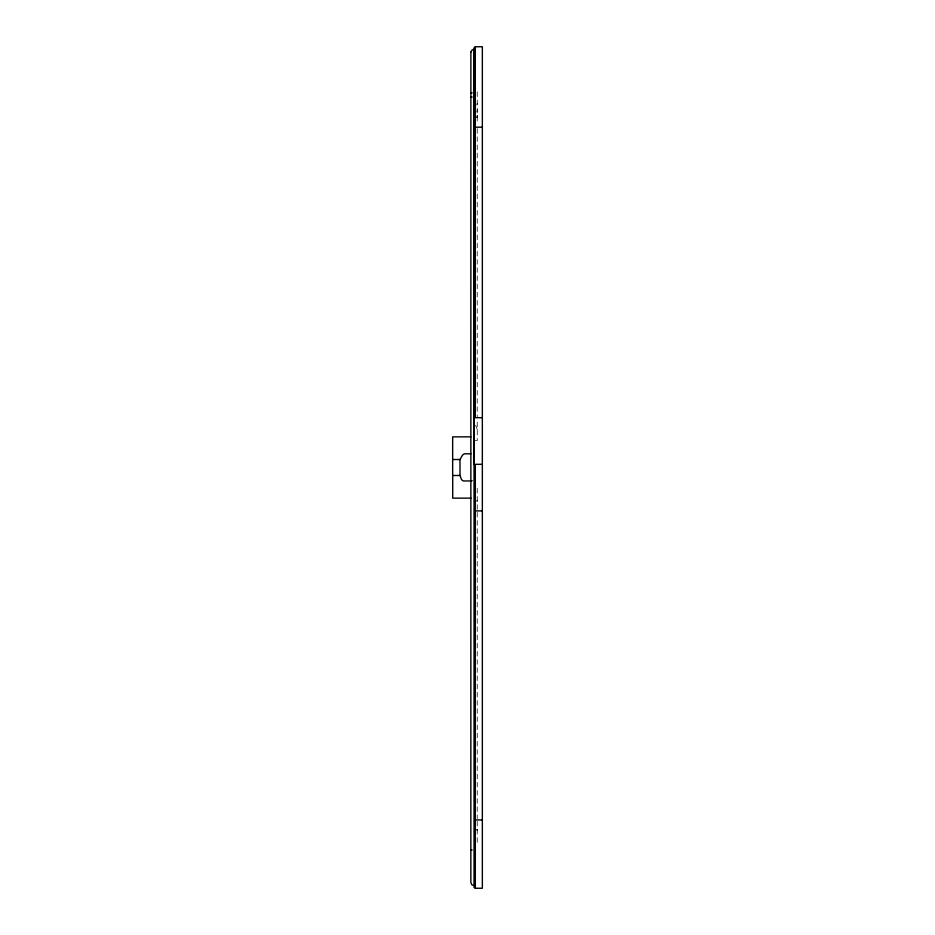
<?xml version="1.0" encoding="UTF-8"?>
<svg xmlns="http://www.w3.org/2000/svg" width="935" height="935" viewBox="0 0 935 935"><rect width="100%" height="100%" fill="white"/><g stroke="black" fill="none" stroke-linecap="round" stroke-linejoin="round"><path stroke-width="0.7" stroke-dasharray="4.67 3.51" d="M477.236 115.379L476.827 117.716A6.919 6.919 0 0 0 477.236 115.379A13.674 9.63 0 0 1 476.979 117.261M477.224 103.177L476.827 105.036M474.688 440.549L477.236 440.549L477.236 419.02M475.658 425.203L477.236 429.632A13.803 9.771 0 0 0 476.979 427.739M477.236 91.887L477.236 124.565M477.236 128.656L477.236 417.7M477.236 488.339L477.236 510.919M477.236 512.368L477.236 818.476M477.236 821.269L477.236 842.4M477.236 109.781A7.375 6.557 0 0 1 476.827 111.943M477.236 500.225L476.897 501.417A16.374 11.606 0 0 0 477.212 500.225M477.025 829.777L476.897 829.38A16.304 11.524 0 0 1 477.212 830.572L477.025 829.777"/><path stroke-width="1.4" d="M470.854 436.855L452.657 436.855L452.657 475.483L459.997 475.483L461.598 479.748L463.292 480.964L470.913 480.964M459.997 475.483L459.997 459.517L462.544 455.111L464.321 453.814L470.854 453.814M475.237 888.25L482.343 888.25L482.343 46.75L475.319 46.75L474.057 47.86L474.057 464.309M470.854 92.834L472.152 92.834M470.854 97.065L472.152 97.065M475.319 127.195L482.343 127.195M482.343 417.7L475.319 417.7L475.319 46.75M452.657 459.517L459.997 459.517M482.343 464.309L475.319 464.309L475.319 888.25L474.045 886.847A2.77 1.963 0 0 0 474.138 887.35M470.854 480.672L472.128 480.672M470.913 498.145L452.715 498.145L452.715 475.483M475.319 510.919L482.343 510.919M475.319 819.937L482.343 819.937M470.854 850.02L472.128 850.02M470.878 52.056L470.854 882.441L471.789 884.72L474.045 885.667L474.045 49.298L472.105 49.952L470.878 52.056"/></g></svg>
